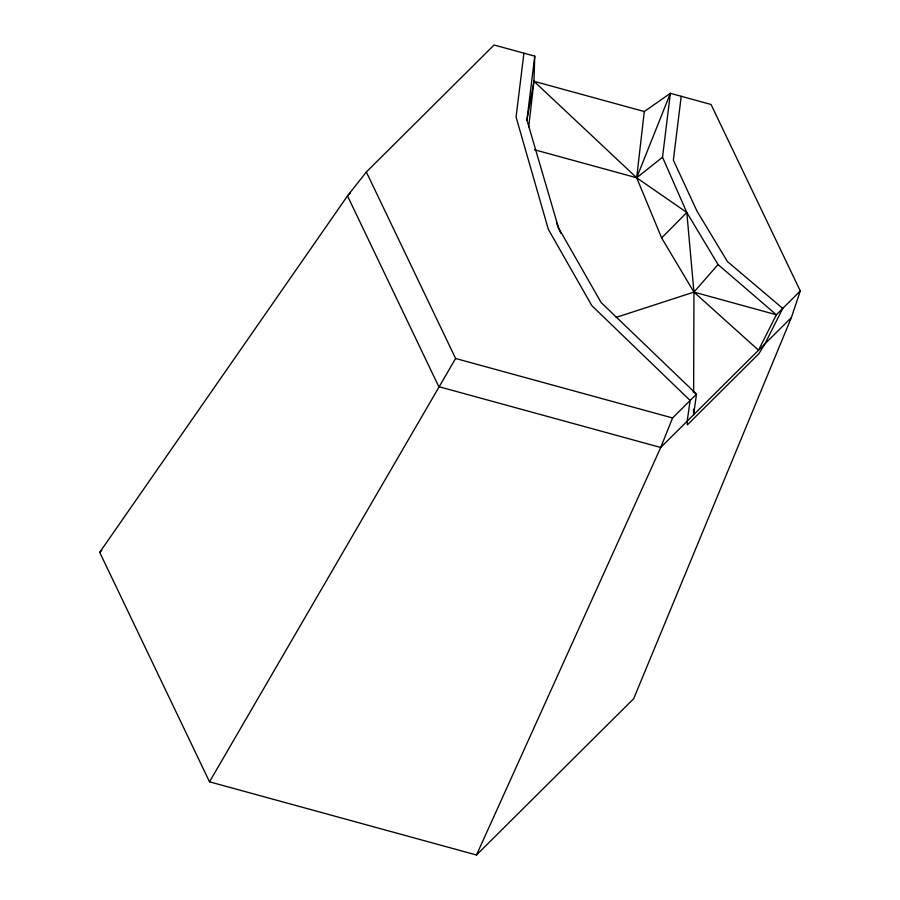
<?xml version="1.0" encoding="UTF-8"?>
<svg xmlns="http://www.w3.org/2000/svg" width="900" height="900" viewBox="0 0 900 900"><rect width="100%" height="100%" fill="white"/><g stroke="black" fill="none" stroke-linecap="round" stroke-linejoin="round"><path stroke-width="1.35" d="M693.585 409.241L693.574 414.821L696.521 394.144L601.133 302.535L558.585 228.026L556.504 222.84M693.641 392.512L693.945 292.106L686.801 212.468L662.524 157.208L670.365 93.319L711.045 104.479L800.291 290.947L791.37 317.576L633.656 698.726L476.494 855L209.52 781.819L99.709 552.364L347.501 195.896L366.356 172.001L494.077 45L534.757 56.149L533.947 81.281L528.716 126.821M615.994 317.441L693.945 292.106L776.34 314.764L718.043 264.544L686.801 212.468L636.683 177.773L644.288 111.532L670.365 93.319L636.683 177.773L661.646 237.949L693.945 292.106L758.531 350.235L776.34 314.764L800.291 290.947M523.913 53.179L516.071 117.067L548.325 229.275L591.784 305.584L690.131 400.489L687.184 421.178L687.352 424.868L758.869 353.745L764.921 343.879L782.73 308.419L727.391 261.506L697.05 211.23L673.369 160.178L681.21 96.3M560.756 233.167L558.585 228.026L526.916 120.038L534.757 56.149M526.916 120.038L533.947 81.281L644.288 111.532M693.113 391.669L696.521 394.144L672.57 417.96L660.724 447.48L476.494 855M209.52 781.819L455.603 358.481L366.356 172.001M693.945 292.106L718.043 264.544M661.646 237.949L686.801 212.468M350.471 192.949L347.501 195.896L438.784 386.651L660.724 447.48L791.37 317.576M99.709 552.364L101.7 550.384M534.409 149.737L636.683 177.773L662.524 157.208M455.603 358.481L672.57 417.96M533.947 81.281L636.683 177.773"/></g></svg>
